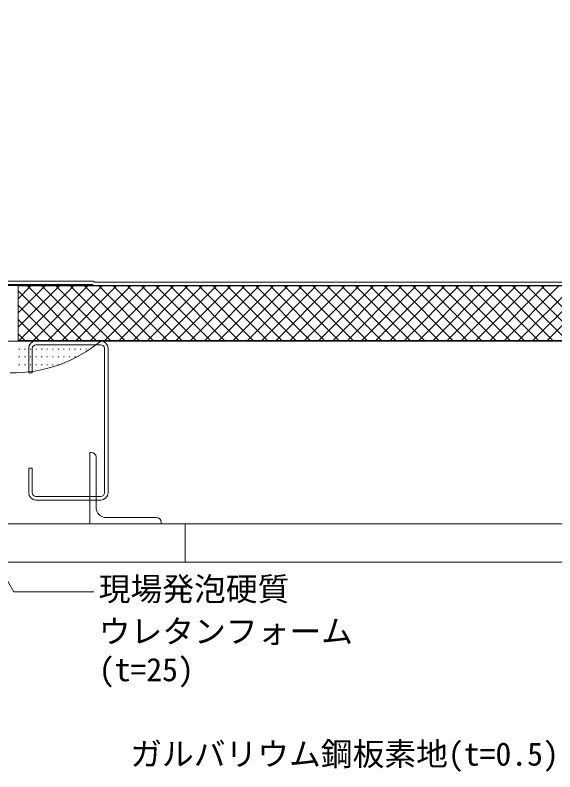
# Model space of a CAD drawing. Units: millimetres, scale not verified. Extents: x -1380 to 1380, y -955 to 955.
# Drawn here: x -346.8 to -7.1, y -475.6 to 0.3 of the extents above; entities that cross this region are included whole.
import ezdxf
from ezdxf.enums import TextEntityAlignment as Align

# ---------------------------------------------------------------- set-up
doc = ezdxf.new("R2010")
doc.units = ezdxf.units.MM
doc.header["$LTSCALE"] = 3
doc.linetypes.add('USER3', pattern=[19.05, 12.7, -6.35])
for name, color, linetype, lineweight in [('0-1_BOUSUI', 1, 'Continuous', 18), ('0-2_MOJI', 7, 'Continuous', 18), ('0-3_HATCH', 9, 'Continuous', 18), ('0-4_KANAMONO', 5, 'Continuous', 18), ('0-6_TEKKOTU', 7, 'Continuous', 18), ('0-7_dannnetu', 6, 'Continuous', 18), ('0-E_L-1', 7, 'Continuous', 18)]:
    doc.layers.add(name, color=color, linetype=linetype, lineweight=lineweight)
doc.styles.add('ＭＳ ゴシック', font='')
doc.styles.get('ＭＳ ゴシック').set_extended_font_data('MS Gothic')

msp = doc.modelspace()

# ---------------------------------------------------------------- linework, layer by layer
at = {"layer": '0-1_BOUSUI'}
for points in [[(-424.585, -167.09), (-297.749, -167.09), (-296.709, -167.69), (225.211, -167.69), (239.958, -164.292), (284.437, -164.292), (286.635, -163.492), (287.805, -161.465), (295.49, -117.88), (296.915, -110.667), (296.915, -9.292), (362.979, -9.292), (374.543, -12.39), (900.119, -12.39)], [(-424.585, -169.09), (-298.285, -169.09), (-297.245, -169.69), (225.439, -169.69), (240.185, -166.292), (284.789, -166.292), (288.003, -165.122), (289.714, -162.16), (297.457, -118.247), (298.915, -110.863), (298.915, -11.292), (362.715, -11.292), (374.279, -14.39), (900.119, -14.39)]]:
    msp.add_lwpolyline(points, dxfattribs=at)
at = {"layer": '0-2_MOJI'}
msp.add_lwpolyline([(-297.176, -362.365), (-347.614, -362.365), (-429.86, -219.911)], dxfattribs=at)
at = {"layer": '0-3_HATCH'}
for p, q in [((-344.885, -178.052), (-336.873, -170.04)), ((-344.885, -187.032), (-327.893, -170.04)), ((-344.885, -196.012), (-318.913, -170.04)), ((-344.232, -204.34), (-309.932, -170.04)), ((-304.75, -204.34), (-339.05, -170.04)), ((-335.252, -204.34), (-300.952, -170.04)), ((-295.77, -204.34), (-330.07, -170.04)), ((-326.272, -204.34), (-291.972, -170.04)), ((-286.789, -204.34), (-321.089, -170.04)), ((-317.292, -204.34), (-282.992, -170.04)), ((-277.809, -204.34), (-312.109, -170.04)), ((-308.311, -204.34), (-274.011, -170.04)), ((-268.829, -204.34), (-303.129, -170.04)), ((-299.331, -204.34), (-265.031, -170.04)), ((-259.849, -204.34), (-294.149, -170.04)), ((-290.351, -204.34), (-256.051, -170.04)), ((-250.868, -204.34), (-285.168, -170.04)), ((-281.371, -204.34), (-247.071, -170.04)), ((-241.888, -204.34), (-276.188, -170.04)), ((-272.39, -204.34), (-238.09, -170.04)), ((-232.908, -204.34), (-267.208, -170.04)), ((-263.41, -204.34), (-229.11, -170.04)), ((-223.928, -204.34), (-258.228, -170.04)), ((-254.43, -204.34), (-220.13, -170.04)), ((-214.947, -204.34), (-249.247, -170.04)), ((-245.45, -204.34), (-211.15, -170.04)), ((-205.967, -204.34), (-240.267, -170.04)), ((-236.469, -204.34), (-202.169, -170.04)), ((-196.987, -204.34), (-231.287, -170.04)), ((-227.489, -204.34), (-193.189, -170.04)), ((-188.007, -204.34), (-222.307, -170.04)), ((-218.509, -204.34), (-184.209, -170.04)), ((-179.026, -204.34), (-213.326, -170.04)), ((-209.529, -204.34), (-175.229, -170.04)), ((-170.046, -204.34), (-204.346, -170.04)), ((-200.548, -204.34), (-166.248, -170.04)), ((-161.066, -204.34), (-195.366, -170.04)), ((-191.568, -204.34), (-157.268, -170.04)), ((-152.086, -204.34), (-186.386, -170.04)), ((-182.588, -204.34), (-148.288, -170.04)), ((-143.105, -204.34), (-177.405, -170.04)), ((-173.608, -204.34), (-139.308, -170.04)), ((-134.125, -204.34), (-168.425, -170.04)), ((-164.627, -204.34), (-130.327, -170.04)), ((-125.145, -204.34), (-159.445, -170.04)), ((-155.647, -204.34), (-121.347, -170.04)), ((-116.165, -204.34), (-150.465, -170.04)), ((-146.667, -204.34), (-112.367, -170.04)), ((-107.184, -204.34), (-141.484, -170.04)), ((-137.687, -204.34), (-103.387, -170.04)), ((-98.204, -204.34), (-132.504, -170.04)), ((-128.706, -204.34), (-94.406, -170.04)), ((-89.224, -204.34), (-123.524, -170.04)), ((-119.726, -204.34), (-85.426, -170.04)), ((-80.244, -204.34), (-114.544, -170.04)), ((-110.746, -204.34), (-76.446, -170.04)), ((-71.263, -204.34), (-105.563, -170.04)), ((-101.766, -204.34), (-67.466, -170.04)), ((-62.283, -204.34), (-96.583, -170.04)), ((-92.785, -204.34), (-58.485, -170.04)), ((-53.303, -204.34), (-87.603, -170.04)), ((-83.805, -204.34), (-49.505, -170.04)), ((-44.323, -204.34), (-78.623, -170.04)), ((-74.825, -204.34), (-40.525, -170.04)), ((-35.342, -204.34), (-69.642, -170.04)), ((-65.844, -204.34), (-31.544, -170.04)), ((-26.362, -204.34), (-60.662, -170.04)), ((-56.864, -204.34), (-22.564, -170.04)), ((-17.382, -204.34), (-51.682, -170.04)), ((-47.884, -204.34), (-13.584, -170.04)), ((-8.401, -204.34), (-42.701, -170.04)), ((-38.904, -204.34), (-4.604, -170.04)), ((0.579, -204.34), (-33.721, -170.04)), ((-29.923, -204.34), (4.377, -170.04)), ((9.559, -204.34), (-24.741, -170.04)), ((-20.943, -204.34), (13.357, -170.04)), ((18.539, -204.34), (-15.761, -170.04)), ((-11.963, -204.34), (22.337, -170.04)), ((-313.73, -204.34), (-344.885, -173.186)), ((-322.71, -204.34), (-344.885, -182.166)), ((-331.691, -204.34), (-344.885, -191.146)), ((-340.671, -204.34), (-344.885, -200.127)), ((-344.383, -209.69), (-343.883, -209.69)), ((-340.883, -209.69), (-340.383, -209.69)), ((-337.383, -209.69), (-336.883, -209.69)), ((-333.883, -209.69), (-333.383, -209.69)), ((-330.383, -209.69), (-329.883, -209.69)), ((-326.883, -209.69), (-326.383, -209.69)), ((-323.383, -209.69), (-322.883, -209.69)), ((-319.883, -209.69), (-319.383, -209.69)), ((-316.383, -209.69), (-315.883, -209.69)), ((-312.883, -209.69), (-312.383, -209.69)), ((-309.383, -209.69), (-308.883, -209.69)), ((-305.883, -209.69), (-305.383, -209.69)), ((-302.383, -209.69), (-301.883, -209.69)), ((-344.383, -214.69), (-343.883, -214.69)), ((-340.883, -214.69), (-340.383, -214.69)), ((-337.383, -214.69), (-336.883, -214.69)), ((-333.883, -214.69), (-333.383, -214.69)), ((-330.383, -214.69), (-329.883, -214.69)), ((-326.883, -214.69), (-326.383, -214.69)), ((-323.383, -214.69), (-322.883, -214.69)), ((-319.883, -214.69), (-319.383, -214.69)), ((-316.383, -214.69), (-315.883, -214.69)), ((-312.883, -214.69), (-312.383, -214.69)), ((-309.383, -214.69), (-308.883, -214.69)), ((-344.383, -219.69), (-343.883, -219.69)), ((-340.883, -219.69), (-340.383, -219.69)), ((-337.383, -219.69), (-336.883, -219.69)), ((-333.883, -219.69), (-333.383, -219.69)), ((-330.383, -219.69), (-329.883, -219.69)), ((-326.883, -219.69), (-326.383, -219.69)), ((-323.383, -219.69), (-322.883, -219.69)), ((-319.883, -219.69), (-319.383, -219.69))]:
    msp.add_line(p, q, dxfattribs=at)
msp.add_arc((-348.53, -137.326), 87.375, 269.11177, 309.55785, dxfattribs=at)
at = {"layer": '0-4_KANAMONO'}
for p, q in [((-333.685, -204.69), (-292.885, -204.69)), ((-292.885, -206.99), (-333.685, -206.99)), ((-290.585, -300.09), (-290.585, -209.29)), ((-288.285, -209.29), (-288.285, -300.09)), ((-295.885, -309.19), (-295.885, -277.69)), ((-333.685, -302.39), (-292.885, -302.39)), ((-292.885, -304.69), (-333.685, -304.69)), ((-257.885, -315.69), (-289.385, -315.69))]:
    msp.add_line(p, q, dxfattribs=at)
for points in [[(-335.985, -209.29), (-335.985, -224.69), (-338.285, -224.69), (-338.285, -209.29)], [(-298.885, -274.69), (-299.885, -274.69), (-299.885, -319.69), (-254.885, -319.69), (-254.885, -318.69)], [(-338.285, -300.09), (-338.285, -284.69), (-335.985, -284.69), (-335.985, -300.09)]]:
    msp.add_lwpolyline(points, dxfattribs=at)
for centre, radius, start, end in [((-333.685, -209.29), 4.6, 90, 180), ((-333.685, -209.29), 2.3, 90, 180), ((-292.885, -209.29), 4.6, 360, 90), ((-292.885, -209.29), 2.3, 360, 90), ((-298.885, -277.69), 3, 0, 90), ((-333.685, -300.09), 4.6, 180, 270), ((-333.685, -300.09), 2.3, 180, 270), ((-292.885, -300.09), 2.3, 270, 0), ((-292.885, -300.09), 4.6, 270, 0), ((-289.385, -309.19), 6.5, 180, 270), ((-257.885, -318.69), 3, 0, 90)]:
    msp.add_arc(centre, radius, start, end, dxfattribs=at)
at = {"layer": '0-6_TEKKOTU'}
for p, q in [((-239.885, -319.69), (900.119, -319.69)), ((-239.885, -343.69), (900.119, -343.69))]:
    msp.add_line(p, q, dxfattribs=at)
msp.add_lwpolyline([(-414.385, -343.69), (-539.885, -343.69), (-539.885, -319.69), (-239.885, -319.69), (-239.885, -343.69), (-365.385, -343.69)], dxfattribs=at)
at = {"layer": '0-7_dannnetu'}
for p, q in [((-344.885, -169.69), (-344.885, -204.69)), ((-298.285, -169.09), (-297.245, -169.69))]:
    msp.add_line(p, q, dxfattribs=at)
at = {"layer": '0-7_dannnetu', "linetype": 'USER3'}
for points in [[(-515.235, 0.31), (-514.885, 0.31), (-514.885, -169.69), (-344.885, -169.69), (-344.885, -170.04)], [(-549.885, -204.69), (-344.885, -204.69), (-344.885, -204.34)]]:
    msp.add_lwpolyline(points, dxfattribs=at)
at = {"layer": '0-7_dannnetu'}
for points in [[(334.115, -169.69), (-344.885, -169.69), (-344.885, -170.04), (334.115, -170.04)], [(334.115, -204.69), (-344.885, -204.69), (-344.885, -204.34), (334.115, -204.34)]]:
    msp.add_lwpolyline(points, dxfattribs=at)
at = {"layer": '0-E_L-1'}
msp.add_lwpolyline([(-368.285, -169.69), (-298.285, -169.69), (-298.285, -169.09), (-368.285, -169.09)], close=True, dxfattribs=at)

# ---------------------------------------------------------------- texts
at = {"layer": '0-2_MOJI', "style": 'ＭＳ ゴシック'}
for s, p in [('現場発泡硬質', (-294.176, -372.365)), ('ウレタンフォーム', (-294.176, -398.975)), ('(t=25)', (-294.176, -423.03)), ('ガルバリウム鋼板素地(t=0.5)', (-274.388, -476.124))]:
    msp.add_text(s, height=14.66, dxfattribs=at).set_placement(p, align=Align.BOTTOM_LEFT)

doc.saveas('drawing.dxf')
